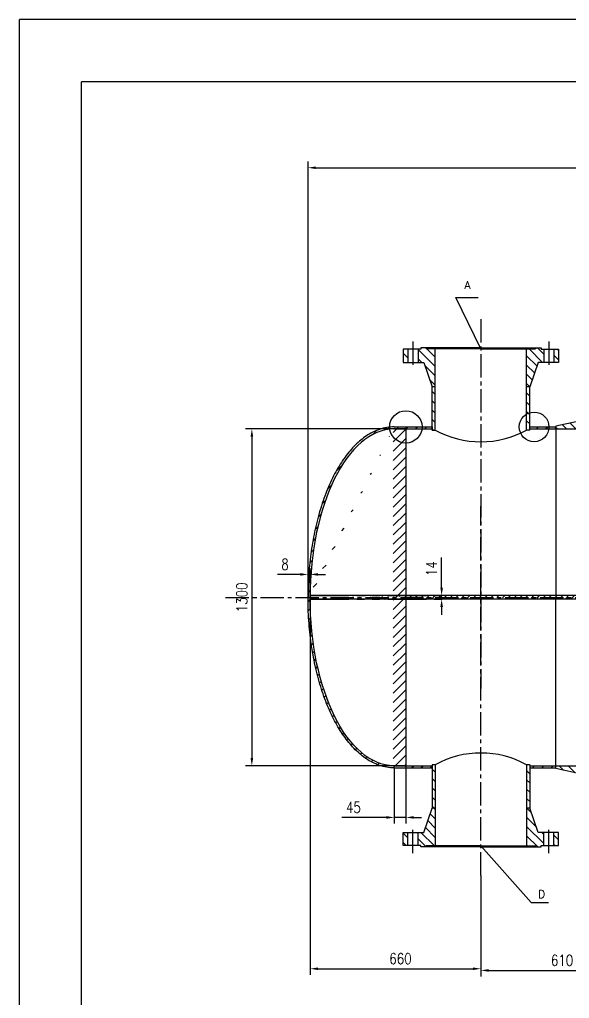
# Model space of a CAD drawing. Header units: inches. Extents: x 3444 to 13536, y 2141 to 9269.
# Drawn here: x 3444 to 5569, y 5491 to 9269 of the extents above; entities that cross this region are included whole.
import ezdxf

# ---------------------------------------------------------------- set-up
doc = ezdxf.new("R2010")
doc.units = ezdxf.units.IN
doc.header["$LTSCALE"] = 120
doc.linetypes.add('CENTER2', pattern=[1.125, 0.75, -0.125, 0.125, -0.125])
doc.linetypes.add('PHANTOM', pattern=[2.5, 1.25, -0.25, 0.25, -0.25, 0.25, -0.25])
for name, color, linetype in [('1轮廓实线层', 7, 'Continuous'), ('2细线层', 4, 'Continuous'), ('3中心线层', 1, 'CENTER2'), ('5剖面线层', 2, 'Continuous'), ('6文字层', 3, 'Continuous'), ('7标注层', 4, 'Continuous'), ('8符号标注层', 31, 'Continuous'), ('9双点划线层', 6, 'PHANTOM'), ('图框层', 7, 'Continuous')]:
    doc.layers.add(name, color=color, linetype=linetype)
doc.styles.add('PC_TEXTSTYLE1', font='romans.shx', dxfattribs={"bigfont": 'hzfs.shx'})
doc.styles.add('TH_GBDIM', font='romans.shx', dxfattribs={"width": 0.8, "bigfont": 'hzfs.shx'})
doc.dimstyles.new('TH_GBDIM', dxfattribs={"dimscale": 12, "dimtxt": 3.5, "dimasz": 2.5, "dimexe": 2, "dimexo": 0, "dimgap": 1.5, "dimtad": 1, "dimdec": 1, "dimdsep": 46, "dimtxsty": 'TH_GBDIM', "dimcen": 2.5, "dimclrd": 130, "dimclre": 130, "dimclrt": 3, "dimadec": 0, "dimazin": 2, "dimtfac": 0.714286, "dimtdec": 1, "dimtmove": 0, "dimatfit": 3, "dimfxl": 1, "dimtolj": 1, "dimtzin": 0, "dimlwd": -1, "dimlwe": -1, "dimarcsym": 0})
pattern_1 = [(135, (-373.764, 5.894), (-17.96051, -17.96051), [])]
pattern_2 = [(45, (-373.764, 5.894), (-17.96051, 17.96051), [])]
pattern_3 = [(45, (-373.764, 5.894), (-11.22532, 11.22532), [])]

# ---------------------------------------------------------------- blocks, each defined once
blk = doc.blocks.new('*D30')
at = {"layer": '1轮廓实线层', "color": 130}
for p, q in [((4891.8, 6380.6), (4891.8, 6165.3)), ((4936.8, 6380.6), (4936.8, 6165.3)), ((4861.8, 6189.3), (4689, 6189.3)), ((4936.8, 6189.3), (4891.8, 6189.3)), ((4966.8, 6189.3), (4996.8, 6189.3))]:
    blk.add_line(p, q, dxfattribs=at)
for points in [[(4861.8, 6194.3), (4861.8, 6184.3), (4891.8, 6189.3)], [(4966.8, 6194.3), (4966.8, 6184.3), (4936.8, 6189.3)]]:
    blk.add_solid(points, dxfattribs=at)
at = {"layer": 'Defpoints', "color": 0}
for p in [(4891.8, 6380.6), (4936.8, 6380.6), (4936.8, 6189.3)]:
    blk.add_point(p, dxfattribs=at)
at = {"layer": '1轮廓实线层', "color": 3, "insert": (4734.2, 6228.3), "char_height": 42, "attachment_point": 5, "style": 'TH_GBDIM'}
blk.add_mtext('\\A1;45', dxfattribs=at)
blk = doc.blocks.new('*D31')
at = {"layer": '1轮廓实线层', "color": 130}
for p, q in [((4566.8, 7038.6), (4566.8, 5581.3)), ((5226.8, 5965.4), (5226.8, 5581.3)), ((4596.8, 5605.3), (5196.8, 5605.3))]:
    blk.add_line(p, q, dxfattribs=at)
for points in [[(4596.8, 5610.3), (4596.8, 5600.3), (4566.8, 5605.3)], [(5196.8, 5610.3), (5196.8, 5600.3), (5226.8, 5605.3)]]:
    blk.add_solid(points, dxfattribs=at)
at = {"layer": 'Defpoints', "color": 0}
for p in [(4566.8, 7038.6), (5226.8, 5965.4), (5226.8, 5605.3)]:
    blk.add_point(p, dxfattribs=at)
at = {"layer": '1轮廓实线层', "color": 3, "insert": (4916, 5644.3), "char_height": 42, "attachment_point": 5, "style": 'TH_GBDIM'}
blk.add_mtext('\\A1;660', dxfattribs=at)
blk = doc.blocks.new('*D34')
at = {"layer": '1轮廓实线层', "color": 130}
for p, q in [((4558.8, 7038.6), (4558.8, 7151.2)), ((4566.8, 7038.6), (4566.8, 7151.2)), ((4528.8, 7127.2), (4440.4, 7127.3)), ((4566.8, 7127.2), (4558.8, 7127.2)), ((4596.8, 7127.2), (4626.8, 7127.2))]:
    blk.add_line(p, q, dxfattribs=at)
for points in [[(4528.8, 7132.2), (4528.8, 7122.2), (4558.8, 7127.2)], [(4596.8, 7132.2), (4596.8, 7122.2), (4566.8, 7127.2)]]:
    blk.add_solid(points, dxfattribs=at)
at = {"layer": 'Defpoints', "color": 0}
for p in [(4558.8, 7127.2), (4558.8, 7038.6), (4566.8, 7038.6)]:
    blk.add_point(p, dxfattribs=at)
at = {"layer": '1轮廓实线层', "color": 3, "insert": (4469.7, 7166.3), "char_height": 42, "attachment_point": 5, "rotation": 359.9829, "style": 'TH_GBDIM'}
blk.add_mtext('\\A1;8', dxfattribs=at)
blk = doc.blocks.new('*D37')
at = {"layer": '1轮廓实线层', "color": 130}
for p, q in [((4558.8, 7038.6), (4558.8, 8720.8)), ((4588.8, 8696.8), (9994.9, 8696.8)), ((10024.9, 7038.6), (10024.9, 8720.8))]:
    blk.add_line(p, q, dxfattribs=at)
for points in [[(4588.8, 8701.8), (4588.8, 8691.8), (4558.8, 8696.8)], [(9994.9, 8701.8), (9994.9, 8691.8), (10024.9, 8696.8)]]:
    blk.add_solid(points, dxfattribs=at)
at = {"layer": 'Defpoints', "color": 0}
for p in [(10024.9, 8696.8), (4558.8, 7038.6), (10024.9, 7038.6)]:
    blk.add_point(p, dxfattribs=at)
at = {"layer": '1轮廓实线层', "color": 3, "insert": (7291.9, 8735.8), "char_height": 42, "attachment_point": 5, "style": 'TH_GBDIM'}
blk.add_mtext('\\A1;8915{}{}', dxfattribs=at)
blk = doc.blocks.new('*D39')
at = {"layer": '1轮廓实线层', "color": 130}
for p, q in [((5853.8, 6243.6), (5853.8, 5574.9)), ((5226.8, 5846.8), (5226.8, 5574.9)), ((5256.8, 5598.9), (5823.8, 5598.9))]:
    blk.add_line(p, q, dxfattribs=at)
for points in [[(5256.8, 5603.9), (5256.8, 5593.9), (5226.8, 5598.9)], [(5823.8, 5603.9), (5823.8, 5593.9), (5853.8, 5598.9)]]:
    blk.add_solid(points, dxfattribs=at)
at = {"layer": 'Defpoints', "color": 0}
for p in [(5853.8, 6243.6), (5226.8, 5846.8), (5853.8, 5598.9)]:
    blk.add_point(p, dxfattribs=at)
at = {"layer": '1轮廓实线层', "color": 3, "insert": (5540.3, 5637.9), "char_height": 42, "attachment_point": 5, "style": 'TH_GBDIM'}
blk.add_mtext('\\A1;610{}{}', dxfattribs=at)
blk = doc.blocks.new('*D40')
at = {"layer": '1轮廓实线层', "color": 130}
for p, q in [((4936.8, 7688.6), (4317.8, 7688.6)), ((4341.8, 7658.6), (4341.8, 6418.6)), ((4936.8, 6388.6), (4317.8, 6388.6))]:
    blk.add_line(p, q, dxfattribs=at)
for points in [[(4336.8, 7658.6), (4346.8, 7658.6), (4341.8, 7688.6)], [(4336.8, 6418.6), (4346.8, 6418.6), (4341.8, 6388.6)]]:
    blk.add_solid(points, dxfattribs=at)
at = {"layer": 'Defpoints', "color": 0}
for p in [(4936.8, 7688.6), (4341.8, 6388.6), (4936.8, 6388.6)]:
    blk.add_point(p, dxfattribs=at)
at = {"layer": '1轮廓实线层', "color": 3, "insert": (4302.8, 7038.6), "char_height": 42, "attachment_point": 5, "rotation": 90, "style": 'TH_GBDIM'}
blk.add_mtext('\\A1;1300', dxfattribs=at)
blk = doc.blocks.new('*D45')
at = {"layer": '9双点划线层', "color": 130}
for p, q in [((5075.1, 7075.6), (5075.1, 7192.8)), ((4566.8, 7045.6), (5099.1, 7045.6)), ((4566.8, 7031.6), (5099.1, 7031.6)), ((5075.1, 7031.6), (5075.1, 7045.6)), ((5075.1, 7001.6), (5075.1, 6971.6))]:
    blk.add_line(p, q, dxfattribs=at)
for points in [[(5070.1, 7075.6), (5080.1, 7075.6), (5075.1, 7045.6)], [(5070.1, 7001.6), (5080.1, 7001.6), (5075.1, 7031.6)]]:
    blk.add_solid(points, dxfattribs=at)
at = {"layer": 'Defpoints', "color": 0}
for p in [(4566.8, 7045.6), (4566.8, 7031.6), (5075.1, 7031.6)]:
    blk.add_point(p, dxfattribs=at)
at = {"layer": '9双点划线层', "color": 3, "insert": (5036.1, 7149.2), "char_height": 42, "attachment_point": 5, "rotation": 90, "style": 'TH_GBDIM'}
blk.add_mtext('\\A1;14', dxfattribs=at)

msp = doc.modelspace()

# ---------------------------------------------------------------- hatches: boundary and pattern name
at = {"layer": '5剖面线层'}
h = msp.add_hatch(dxfattribs=at)
h.set_pattern_fill('ANSI31', color=256, scale=8, angle=90, style=0)
h.set_pattern_definition([(135, (-735.378, 459.931), (-17.96051, -17.96051), [])])
h.paths.add_polyline_path([(5050.32, 7997.56), (5015.82, 7997.56), (5015.82, 8001.56), (4994.32, 8001.56), (4994.32, 7996.56), (4983.82, 7996.56), (4983.82, 7945.56), (5005.82, 7945.56), (5038.32, 7851.56), (5050.32, 7851.56)])
h.paths.add_polyline_path([(4944.82, 7996.56), (4926.82, 7996.56), (4926.82, 7945.56), (4944.82, 7945.56)])
h.paths.add_polyline_path([(5050.32, 7851.56), (5038.32, 7851.56), (5038.32, 7684.56), (5050.32, 7684.56)])
h.paths.add_polyline_path([(5415.32, 7851.56), (5403.32, 7851.56), (5403.32, 7752.48, -0.0528986), (5415.32, 7753.75)])
h.paths.add_polyline_path([(5447.82, 7945.56), (5469.82, 7945.56), (5469.82, 7996.56), (5459.32, 7996.56), (5459.32, 8001.56), (5437.82, 8001.56), (5437.82, 7997.56), (5403.32, 7997.56), (5403.32, 7851.56), (5415.32, 7851.56)])
h.paths.add_polyline_path([(5526.82, 7996.56), (5508.82, 7996.56), (5508.82, 7945.56), (5526.82, 7945.56)])
h.paths.add_polyline_path([(5415.32, 7753.75, 0.0528986), (5403.32, 7752.48), (5403.32, 7684.56), (5415.32, 7684.56)])
h = msp.add_hatch(dxfattribs=at)
h.set_pattern_fill('ANSI31', color=256, scale=8, angle=90, style=0)
h.set_pattern_definition(pattern_1)
h.paths.add_polyline_path([(5853.82, 7741.56), (5853.82, 7743.56), (5857.82, 7743.56), (5857.82, 7753.56), (5853.82, 7759.06), (5673.82, 7759.06), (5673.82, 7733.56), (5516.82, 7699.06), (5516.82, 7688.56), (5853.82, 7688.56)])
h.paths.add_polyline_path([(5853.82, 7833.56), (5673.82, 7833.56), (5673.82, 7798.06), (5853.82, 7798.06)])
h.paths.add_polyline_path([(6139.82, 7833.56), (5959.82, 7833.56), (5959.82, 7798.06), (6139.82, 7798.06)])
h.paths.add_polyline_path([(6139.82, 7733.56), (6139.82, 7759.06), (5959.82, 7759.06), (5955.82, 7753.56), (5955.82, 7743.56), (5959.82, 7743.56), (5959.82, 7688.56), (6279.82, 7688.56), (6279.82, 7722.56)])
h = msp.add_hatch(dxfattribs=at)
h.set_pattern_fill('ANSI31', color=256, scale=8, style=0)
h.set_pattern_definition(pattern_2)
edge = h.paths.add_edge_path()
edge.add_line((4936.82, 6388.57), (4936.82, 6380.56))
edge.add_line((4890.01, 6388.57), (5038.32, 6388.57))
edge.add_line((4891.82, 6380.56), (5038.32, 6380.56))
edge.add_spline(control_points=[(4891.82, 6380.56), (4882.24, 6380.56), (4872.66, 6381.37), (4853.6, 6384.59), (4844.12, 6387), (4825.34, 6393.39), (4816.04, 6397.37), (4791.74, 6409.92), (4776.95, 6419.81), (4748.32, 6443.46), (4734.48, 6457.23), (4707.96, 6488.35), (4695.29, 6505.71), (4671.31, 6543.68), (4660.01, 6564.29), (4638.97, 6608.38), (4629.23, 6631.86), (4611.49, 6681.24), (4603.49, 6707.14), (4589.36, 6760.87), (4583.24, 6788.71), (4572.98, 6845.78), (4568.84, 6875.02), (4562.64, 6934.36), (4560.57, 6964.45), (4559.06, 7009.29), (4558.82, 7023.92), (4558.82, 7038.56)], knot_values=[0, 0, 0, 0, 0.0842537, 0.0842537, 0.1685074, 0.1685074, 0.2527611, 0.2527611, 0.3917488, 0.3917488, 0.5307365, 0.5307365, 0.6697242, 0.6697242, 0.8087119, 0.8087119, 0.9476996, 0.9476996, 1.0866873, 1.0866873, 1.225675, 1.225675, 1.3646627, 1.3646627, 1.5036504, 1.5036504, 1.5707963, 1.5707963, 1.5707963, 1.5707963], degree=3, periodic=0)
edge.add_ellipse((4891.82, 7038.56), major_axis=(0, -650), ratio=0.5, start_angle=270, end_angle=359.68188, ccw=False)
edge.add_ellipse((4891.82, 7038.56), major_axis=(0, 650), ratio=0.5, start_angle=0.31812, end_angle=90)
edge.add_spline(control_points=[(4891.82, 7696.56), (4882.24, 7696.56), (4872.66, 7695.75), (4853.6, 7692.53), (4844.12, 7690.12), (4825.34, 7683.73), (4816.04, 7679.76), (4791.74, 7667.2), (4776.95, 7657.31), (4748.32, 7633.66), (4734.48, 7619.89), (4707.96, 7588.77), (4695.29, 7571.41), (4671.31, 7533.44), (4660.01, 7512.83), (4638.97, 7468.74), (4629.23, 7445.27), (4611.49, 7395.89), (4603.49, 7369.99), (4589.36, 7316.25), (4583.24, 7288.42), (4572.98, 7231.34), (4568.84, 7202.1), (4562.64, 7142.77), (4560.57, 7112.67), (4559.06, 7067.84), (4558.82, 7053.2), (4558.82, 7038.56)], knot_values=[0, 0, 0, 0, 0.0842537, 0.0842537, 0.1685074, 0.1685074, 0.2527611, 0.2527611, 0.3917488, 0.3917488, 0.5307365, 0.5307365, 0.6697242, 0.6697242, 0.8087119, 0.8087119, 0.9476996, 0.9476996, 1.0866873, 1.0866873, 1.225675, 1.225675, 1.3646627, 1.3646627, 1.5036504, 1.5036504, 1.5707963, 1.5707963, 1.5707963, 1.5707963], degree=3, periodic=0)
edge.add_line((4891.82, 7696.56), (5038.32, 7696.56))
edge.add_line((4890.01, 7688.55), (5038.32, 7688.56))
edge.add_line((4936.82, 7696.56), (4936.82, 7688.55))
h = msp.add_hatch(dxfattribs=at)
h.set_pattern_fill('ANSI31', color=256, scale=8, style=0)
h.set_pattern_definition(pattern_2)
h.paths.add_polyline_path([(5038.32, 7696.56), (4999.36, 7696.56, -0.0320977), (4998.85, 7688.56), (5038.32, 7688.56)])
h.paths.add_polyline_path([(4999.36, 7696.56), (4936.82, 7696.56), (4936.82, 7688.55), (4998.85, 7688.56, 0.0320977)])
h = msp.add_hatch(dxfattribs=at)
h.set_pattern_fill('ANSI31', color=256, scale=8, style=0)
h.set_pattern_definition(pattern_2)
h.paths.add_polyline_path([(5489.51, 7696.56), (5415.32, 7696.56), (5415.32, 7688.56), (5488.94, 7688.56, 0.0351006)])
h.paths.add_polyline_path([(5516.82, 7696.56), (5489.51, 7696.56, -0.0351006), (5488.94, 7688.56), (5516.82, 7688.56)])
h = msp.add_hatch(dxfattribs=at)
h.set_pattern_fill('ANSI31', color=256, scale=5, style=0)
h.set_pattern_definition(pattern_3)
edge = h.paths.add_edge_path()
edge.add_line((5839.82, 7045.56), (4566.83, 7045.56))
edge.add_line((5839.82, 7031.56), (4566.83, 7031.56))
edge.add_line((5841.82, 7043.56), (5839.82, 7045.56))
edge.add_line((5856.82, 7043.56), (5841.82, 7043.56))
edge.add_line((5841.82, 7033.56), (5839.82, 7031.56))
edge.add_line((5856.82, 7033.56), (5841.82, 7033.56))
edge.add_line((5856.82, 7038.56), (5856.82, 7033.56))
edge.add_line((5856.82, 7038.56), (5856.82, 7043.56))
h.paths.add_polyline_path([(4447.96, 7197.76), (4491.36, 7197.75), (4491.34, 7134.75), (4447.94, 7134.76)], flags=9)
h.paths.add_polyline_path([(4843.92, 5917.31), (4949.72, 5917.31), (4949.72, 5854.31), (4843.92, 5854.31)], flags=9)
h = msp.add_hatch(dxfattribs=at)
h.set_pattern_fill('ANSI31', color=256, scale=5, style=0)
h.set_pattern_definition(pattern_3)
h.paths.add_polyline_path([(5226.82, 7045.56), (4936.82, 7045.56), (4936.82, 7038.56), (5226.82, 7038.56)])
h.paths.add_polyline_path([(5226.82, 7038.56), (4936.82, 7038.56), (4936.82, 7031.56), (5226.82, 7031.56)])
h = msp.add_hatch(dxfattribs=at)
h.set_pattern_fill('ANSI31', color=256, scale=8, angle=90, style=0)
h.set_pattern_definition(pattern_1)
h.paths.add_polyline_path([(4944.82, 6131.56), (4926.82, 6131.56), (4926.82, 6080.56), (4944.82, 6080.56)])
h.paths.add_polyline_path([(5050.32, 6225.56), (5038.32, 6225.56), (5005.82, 6131.56), (4983.82, 6131.56), (4983.82, 6080.56), (4994.32, 6080.56), (4994.32, 6075.56), (5015.82, 6075.56), (5015.82, 6079.56), (5050.32, 6079.56)])
h.paths.add_polyline_path([(5050.32, 6392.56), (5038.32, 6392.57), (5038.32, 6225.56), (5050.32, 6225.56)])
h.paths.add_polyline_path([(5415.32, 6392.56), (5403.32, 6392.56), (5403.32, 6225.56), (5415.32, 6225.56)])
h.paths.add_polyline_path([(5415.32, 6225.56), (5403.32, 6225.56), (5403.32, 6079.56), (5437.82, 6079.56), (5437.82, 6075.56), (5459.32, 6075.56), (5459.32, 6080.56), (5469.82, 6080.56), (5469.82, 6131.56), (5447.82, 6131.56)])
h.paths.add_polyline_path([(5526.82, 6131.56), (5508.82, 6131.56), (5508.82, 6080.56), (5526.82, 6080.56)])
h = msp.add_hatch(dxfattribs=at)
h.set_pattern_fill('ANSI31', color=256, scale=8, style=0)
h.set_pattern_definition(pattern_2)
h.paths.add_polyline_path([(5038.32, 6388.57), (4936.82, 6388.57), (4936.82, 6380.56), (5038.32, 6380.56)])
h = msp.add_hatch(dxfattribs=at)
h.set_pattern_fill('ANSI31', color=256, scale=8, style=0)
h.set_pattern_definition(pattern_2)
h.paths.add_polyline_path([(5516.82, 6388.56), (5415.32, 6388.56), (5415.32, 6380.56), (5516.82, 6380.56)])
h = msp.add_hatch(dxfattribs=at)
h.set_pattern_fill('ANSI31', color=256, scale=8, angle=90, style=0)
h.set_pattern_definition(pattern_1)
h.paths.add_polyline_path([(5853.82, 6388.56), (5516.82, 6388.56), (5516.82, 6378.06), (5673.82, 6343.56), (5673.82, 6318.06), (5853.82, 6318.06), (5857.82, 6323.56), (5857.82, 6333.56), (5853.82, 6333.56)])
h.paths.add_polyline_path([(5853.82, 6279.06), (5673.82, 6279.06), (5673.82, 6243.56), (5853.82, 6243.56)])
h.paths.add_polyline_path([(6279.82, 6354.56), (6279.82, 6388.56), (5959.82, 6388.56), (5959.82, 6335.56), (5959.82, 6333.56), (5955.82, 6333.56), (5955.82, 6323.56), (5959.82, 6318.06), (6139.82, 6318.06), (6139.82, 6343.56)])
h.paths.add_polyline_path([(6139.82, 6279.06), (5959.82, 6279.06), (5959.82, 6243.56), (6139.82, 6243.56)])

# ---------------------------------------------------------------- linework, layer by layer
at = {"layer": '1轮廓实线层'}
for p, q in [((4994.32, 7996.56), (4926.82, 7996.56)), ((4926.82, 7996.56), (4926.82, 7945.56)), ((4944.82, 7996.56), (4944.82, 7945.56)), ((4983.82, 7996.56), (4983.82, 7945.56)), ((5226.82, 8001.56), (4994.32, 8001.56)), ((4994.32, 8001.56), (4994.32, 7996.56)), ((5015.82, 8001.56), (5015.82, 7997.56)), ((5226.82, 7997.56), (5015.82, 7997.56)), ((5050.32, 7684.56), (5050.32, 7997.56)), ((5226.82, 8001.56), (5459.32, 8001.56)), ((5226.82, 7997.56), (5437.82, 7997.56)), ((5403.32, 7684.56), (5403.32, 7997.56)), ((5437.82, 8001.56), (5437.82, 7997.56)), ((5459.32, 8001.56), (5459.32, 7996.56)), ((5459.32, 7996.56), (5526.82, 7996.56)), ((5469.82, 7996.56), (5469.82, 7945.56)), ((5508.82, 7996.56), (5508.82, 7945.56)), ((5526.82, 7996.56), (5526.82, 7945.56)), ((4926.82, 7945.56), (5005.82, 7945.56)), ((5005.82, 7945.56), (5038.32, 7851.56)), ((5447.82, 7945.56), (5415.32, 7851.56)), ((5526.82, 7945.56), (5447.82, 7945.56)), ((5038.32, 7684.56), (5038.32, 7851.56)), ((5050.32, 7851.56), (5038.32, 7851.56)), ((5415.32, 7851.56), (5403.32, 7851.56)), ((5415.32, 7684.56), (5415.32, 7851.56)), ((5673.82, 7733.56), (5516.82, 7699.06)), ((4890.01, 7688.55), (5038.32, 7688.56)), ((4891.82, 7696.56), (5038.32, 7696.56)), ((4936.82, 7696.56), (4936.82, 7045.56)), ((5038.32, 7696.56), (5038.32, 7688.56)), ((5038.32, 7684.56), (5050.32, 7684.56)), ((5415.32, 7684.56), (5403.32, 7684.56)), ((5415.32, 7696.56), (5516.82, 7696.56)), ((5415.32, 7688.56), (5856.82, 7688.56)), ((5516.82, 7699.06), (5516.82, 7045.56)), ((5839.82, 7045.56), (4566.83, 7045.56)), ((5839.82, 7031.56), (4566.83, 7031.56)), ((4936.82, 7031.56), (4936.82, 6380.56)), ((5516.82, 6378.06), (5516.82, 7031.56)), ((4890.01, 6388.57), (5038.32, 6388.57)), ((5038.32, 6392.57), (5038.32, 6225.56)), ((5050.32, 6392.56), (5038.32, 6392.57)), ((5038.32, 6388.57), (5038.32, 6380.56)), ((5050.32, 6392.56), (5050.32, 6079.56)), ((5403.32, 6392.56), (5403.32, 6079.56)), ((5415.32, 6392.56), (5403.32, 6392.56)), ((5415.32, 6392.56), (5415.32, 6225.56)), ((5415.32, 6388.56), (5856.82, 6388.56)), ((4891.82, 6380.56), (5038.32, 6380.56)), ((5415.32, 6380.56), (5516.82, 6380.56)), ((5673.82, 6343.56), (5516.82, 6378.06)), ((5005.82, 6131.56), (5038.32, 6225.56)), ((5050.32, 6225.56), (5038.32, 6225.56)), ((5415.32, 6225.56), (5403.32, 6225.56)), ((5447.82, 6131.56), (5415.32, 6225.56)), ((4926.82, 6131.56), (5005.82, 6131.56)), ((4926.82, 6080.56), (4926.82, 6131.56)), ((4944.82, 6080.56), (4944.82, 6131.56)), ((4983.82, 6080.56), (4983.82, 6131.56)), ((5526.82, 6131.56), (5447.82, 6131.56)), ((5469.82, 6080.56), (5469.82, 6131.56)), ((5508.82, 6080.56), (5508.82, 6131.56)), ((5526.82, 6080.56), (5526.82, 6131.56)), ((4994.32, 6080.56), (4926.82, 6080.56)), ((4994.32, 6075.56), (4994.32, 6080.56)), ((5226.82, 6075.56), (4994.32, 6075.56)), ((5226.82, 6079.56), (5015.82, 6079.56)), ((5015.82, 6075.56), (5015.82, 6079.56)), ((5226.82, 6079.56), (5437.82, 6079.56)), ((5226.82, 6075.56), (5459.32, 6075.56)), ((5437.82, 6075.56), (5437.82, 6079.56)), ((5459.32, 6080.56), (5526.82, 6080.56)), ((5459.32, 6075.56), (5459.32, 6080.56))]:
    msp.add_line(p, q, dxfattribs=at)
for centre, start, end in [((5226.82, 8004.76), 241.13544, 298.86456), ((5226.82, 6072.36), 61.13544, 118.86456)]:
    msp.add_arc(centre, 365.62, start, end, dxfattribs=at)
msp.add_ellipse((4891.82, 7038.56), major_axis=(0, 650), ratio=0.5, start_param=0.0055523, end_param=1.5707963, dxfattribs=at)
msp.add_ellipse((4891.82, 7038.56), major_axis=(0, 650), ratio=0.5, start_param=0.0055523, end_param=1.5707963, dxfattribs=at)
at = {"layer": '1轮廓实线层', "extrusion": (0, 0, -1)}
msp.add_ellipse((4891.82, 7038.56), major_axis=(0, -650), ratio=0.5, start_param=0.0055523, end_param=1.5707963, dxfattribs=at)
at = {"layer": '1轮廓实线层'}
for points in [[(4891.82, 7696.56), (4882.24, 7696.56), (4872.66, 7695.75), (4853.6, 7692.53), (4844.12, 7690.12), (4825.34, 7683.73), (4816.04, 7679.76), (4791.74, 7667.2), (4776.95, 7657.31), (4748.32, 7633.66), (4734.48, 7619.89), (4707.96, 7588.77), (4695.29, 7571.41), (4671.31, 7533.44), (4660.01, 7512.83), (4638.97, 7468.74), (4629.23, 7445.27), (4611.49, 7395.89), (4603.49, 7369.99), (4589.36, 7316.25), (4583.24, 7288.42), (4572.98, 7231.34), (4568.84, 7202.1), (4562.64, 7142.77), (4560.57, 7112.67), (4559.06, 7067.84), (4558.82, 7053.2), (4558.82, 7038.56)], [(4891.82, 7696.56), (4882.24, 7696.56), (4872.66, 7695.75), (4853.6, 7692.53), (4844.12, 7690.12), (4825.34, 7683.73), (4816.04, 7679.76), (4791.74, 7667.2), (4776.95, 7657.31), (4748.32, 7633.66), (4734.48, 7619.89), (4707.96, 7588.77), (4695.29, 7571.41), (4671.31, 7533.44), (4660.01, 7512.83), (4638.97, 7468.74), (4629.23, 7445.27), (4611.49, 7395.89), (4603.49, 7369.99), (4589.36, 7316.25), (4583.24, 7288.42), (4572.98, 7231.34), (4568.84, 7202.1), (4562.64, 7142.77), (4560.57, 7112.67), (4559.06, 7067.84), (4558.82, 7053.2), (4558.82, 7038.56)], [(4891.82, 6380.56), (4882.24, 6380.56), (4872.66, 6381.37), (4853.6, 6384.59), (4844.12, 6387), (4825.34, 6393.39), (4816.04, 6397.37), (4791.74, 6409.92), (4776.95, 6419.81), (4748.32, 6443.46), (4734.48, 6457.23), (4707.96, 6488.35), (4695.29, 6505.71), (4671.31, 6543.68), (4660.01, 6564.29), (4638.97, 6608.38), (4629.23, 6631.86), (4611.49, 6681.24), (4603.49, 6707.14), (4589.36, 6760.87), (4583.24, 6788.71), (4572.98, 6845.78), (4568.84, 6875.02), (4562.64, 6934.36), (4560.57, 6964.45), (4559.06, 7009.29), (4558.82, 7023.92), (4558.82, 7038.56)]]:
    msp.add_open_spline(points, degree=3, knots=[0, 0, 0, 0, 0.0842537, 0.0842537, 0.1685074, 0.1685074, 0.2527611, 0.2527611, 0.3917488, 0.3917488, 0.5307365, 0.5307365, 0.6697242, 0.6697242, 0.8087119, 0.8087119, 0.9476996, 0.9476996, 1.0866873, 1.0866873, 1.225675, 1.225675, 1.3646627, 1.3646627, 1.5036504, 1.5036504, 1.5707963, 1.5707963, 1.5707963, 1.5707963], dxfattribs=at)
at = {"layer": '2细线层'}
for p, q in [((3444.16, 2140.53), (3444.16, 9268.53)), ((13536.16, 9268.53), (3444.16, 9268.53)), ((4936.82, 7696.56), (4936.82, 7688.55)), ((4936.82, 7688.55), (4936.82, 6388.57)), ((4936.82, 6388.57), (4936.82, 6380.56))]:
    msp.add_line(p, q, dxfattribs=at)
at = {"layer": '3中心线层'}
for p, q in [((5226.82, 8111.68), (5226.82, 6686.8)), ((4964.32, 8025.71), (4964.32, 7928)), ((5489.32, 8025.71), (5489.32, 7928)), ((5226.82, 5965.45), (5226.82, 7390.32)), ((4240.53, 7038.56), (7612.84, 7038.56)), ((4964.32, 6051.42), (4964.32, 6149.13)), ((5489.32, 6051.42), (5489.32, 6149.13))]:
    msp.add_line(p, q, dxfattribs=at)
at = {"layer": '7标注层'}
for p, q in [((5130.49, 8196.46), (5216.86, 8196.46)), ((5421.26, 5860.86), (5487.52, 5860.86))]:
    msp.add_line(p, q, dxfattribs=at)
for points in [[(5226.82, 7997.56), (5130.49, 8196.46)], [(5226.82, 6079.56), (5421.26, 5860.86)]]:
    msp.add_lwpolyline(points, dxfattribs=at)
at = {"layer": '8符号标注层'}
for centre, radius in [((4936.82, 7696.56), 62.55), ((5432.32, 7696.56), 57.19)]:
    msp.add_circle(centre, radius, dxfattribs=at)
at = {"layer": '图框层'}
for p in [(3684.16, 2380.53), (13296.16, 9028.53)]:
    msp.add_line(p, (3684.16, 9028.53), dxfattribs=at)

# ---------------------------------------------------------------- texts
at = {"layer": '6文字层', "insert": (5163.12, 8258.96), "char_height": 30, "width": 26.868, "attachment_point": 1, "style": 'PC_TEXTSTYLE1'}
msp.add_mtext('A', dxfattribs=at)
at = {"layer": '7标注层', "insert": (5448.44, 5908.38), "char_height": 30, "width": 71.3575, "attachment_point": 1, "style": 'PC_TEXTSTYLE1'}
msp.add_mtext('D', dxfattribs=at)

# ---------------------------------------------------------------- dimensions: what is measured, and where the dimension line sits
at = {"layer": '1轮廓实线层'}
for base, p1, p2, text, picture, middle in [((10024.95, 8696.81), (4558.82, 7038.56), (10024.95, 7038.56), '8915{}{}', '*D37', (7291.88, 8735.81)), ((5853.82, 5598.94), (5226.82, 5846.81), (5853.82, 6243.56), '610{}{}', '*D39', (5540.32, 5637.94))]:
    dim = msp.add_linear_dim(base=base, p1=p1, p2=p2, text=text, dimstyle='TH_GBDIM', override={"dimgap": 1.5, "dimtad": 1, "dimjust": 0, "dimdec": 0, "dimlfac": 1, "dimse1": 0, "dimse2": 0, "dimsd1": 0, "dimsd2": 0}, dxfattribs=at)
    dim.commit()
    dim.dimension.update_dxf_attribs({"geometry": picture, "text_midpoint": middle})
dim = msp.add_linear_dim(base=(4341.83, 6388.57), p1=(4936.82, 7688.55), p2=(4936.82, 6388.57), angle=90, dimstyle='TH_GBDIM', dxfattribs=at)
dim.commit()
dim.dimension.update_dxf_attribs({"geometry": '*D40', "text_midpoint": (4302.83, 7038.56)})
dim = msp.add_aligned_dim(p1=(4566.82, 7038.56), p2=(4558.82, 7038.56), distance=-88.67, dimstyle='TH_GBDIM', dxfattribs=at)
dim.commit()
dim.dimension.update_dxf_attribs({"geometry": '*D34', "text_midpoint": (4469.65, 7166.26)})
for base, p1, p2, picture, middle in [((5226.82, 5605.35), (4566.82, 7038.56), (5226.82, 5965.45), '*D31', (4916.02, 5605.35)), ((4936.82, 6189.27), (4891.82, 6380.56), (4936.82, 6380.56), '*D30', (4734.22, 6189.27))]:
    dim = msp.add_linear_dim(base=base, p1=p1, p2=p2, dimstyle='TH_GBDIM', dxfattribs=at)
    dim.commit()
    dim.dimension.update_dxf_attribs({"geometry": picture, "text_midpoint": middle, "dimtype": 160})
at = {"layer": '9双点划线层'}
dim = msp.add_linear_dim(base=(5075.08, 7031.56), p1=(4566.83, 7045.56), p2=(4566.83, 7031.56), angle=90, dimstyle='TH_GBDIM', dxfattribs=at)
dim.commit()
dim.dimension.update_dxf_attribs({"geometry": '*D45', "text_midpoint": (5075.08, 7149.16), "dimtype": 160})

doc.saveas('drawing.dxf')
